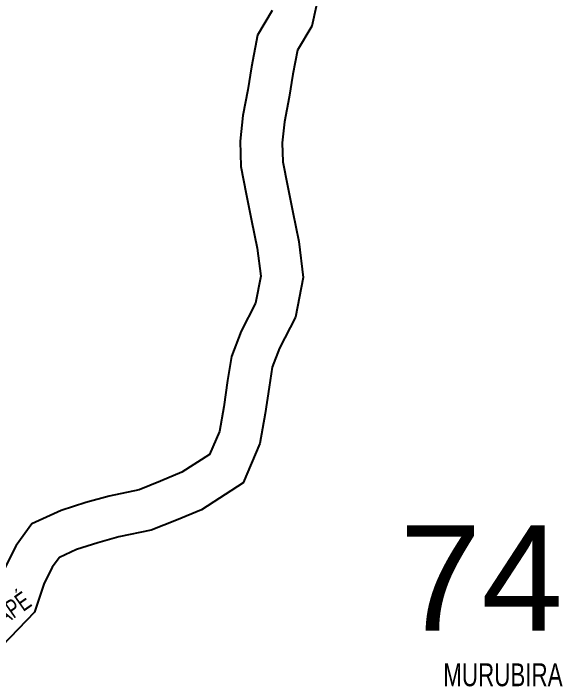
# Model space of a CAD drawing. Extents: x 205807 to 207855, y 4874692 to 4876446.
# Drawn here: x 206613.5 to 206733.4, y 4875633.4 to 4875780.4 of the extents above; entities that cross this region are included whole.
import ezdxf

# ---------------------------------------------------------------- set-up
doc = ezdxf.new("R2010")
doc.units = 0
doc.header["$LTSCALE"] = 1.5
doc.header["$MEASUREMENT"] = 0
for name, color, linetype in [('HD-CURSO-PERENE', 170, 'CONTINUOUS'), ('HD-TXT-PERENE', 170, 'CONTINUOUS'), ('LM-TXT-LSB', 7, 'CONTINUOUS')]:
    doc.layers.add(name, color=color, linetype=linetype)
doc.styles.add('ARIAL', font='ARIAL.SHX')
doc.styles.add('SWIS', font='swissko.ttf')

msp = doc.modelspace()

# ---------------------------------------------------------------- linework, layer by layer
at = {"layer": 'HD-CURSO-PERENE', "linetype": 'Continuous'}
for points in [[(206680.539651, 4875786.260352, 2.472742), (206678.629916, 4875777.621851, 2.472742), (206675.506206, 4875772.372802, 2.472742), (206674.493893, 4875767.181708, 2.472742), (206673.733362, 4875762.127799, 2.472742), (206672.663148, 4875756.731589, 2.472742), (206672.195156, 4875752.185841, 2.472742), (206672.334782, 4875747.988023, 2.472742), (206673.3345, 4875742.820256, 2.472742), (206674.502381, 4875737.003949, 2.472742), (206675.79253, 4875730.642107, 2.472742), (206676.785873, 4875722.749713, 2.472742), (206675.111872, 4875714.117713, 2.472742), (206671.608544, 4875707.312078, 2.472742), (206670.018123, 4875703.131464, 2.472742), (206669.316189, 4875698.824773, 2.472742), (206668.467972, 4875693.05819, 2.472742), (206667.320403, 4875686.50955, 2.472742), (206663.648152, 4875677.887592, 2.472742), (206654.547074, 4875672.038143, 2.472742), (206649.063353, 4875669.75966, 2.472742), (206643.565329, 4875667.575355, 2.472742), (206636.51162, 4875666.101314, 2.472742), (206631.906161, 4875664.843962, 2.472742), (206627.245614, 4875663.319329, 2.472742), (206623.513208, 4875661.607535, 2.472742), (206621.95203, 4875659.459797, 2.472742), (206620.124831, 4875655.803033, 2.472742), (206618.099646, 4875649.684069, 2.472742), (206610.963115, 4875642.226837, 2.472742)], [(206669.981139, 4875781.048144, 2.472742), (206666.797118, 4875775.697751, 2.472742), (206665.441221, 4875768.744774, 2.472742), (206664.682874, 4875763.705376, 2.472742), (206663.570822, 4875758.098211, 2.472742), (206662.994986, 4875752.504943, 2.472742), (206663.179528, 4875746.956743, 2.472742), (206664.323368, 4875741.043974, 2.472742), (206665.499376, 4875735.187194, 2.472742), (206666.722905, 4875729.153859, 2.472742), (206667.490109, 4875723.058211, 2.472742), (206666.345216, 4875717.154564, 2.472742), (206663.207125, 4875711.058446, 2.472742), (206661.102957, 4875705.527385, 2.472742), (206660.239859, 4875700.231874, 2.472742), (206659.399603, 4875694.519411, 2.472742), (206658.456232, 4875689.136037, 2.472742), (206656.305395, 4875684.086156, 2.472742), (206650.268542, 4875680.206147, 2.472742), (206645.605578, 4875678.268689, 2.472742), (206640.910806, 4875676.403506, 2.472742), (206634.360808, 4875675.034729, 2.472742), (206629.267231, 4875673.644113, 2.472742), (206623.892533, 4875671.885856, 2.472742), (206617.498212, 4875668.953227, 2.472742), (206614.075909, 4875664.245108, 2.472742), (206611.613308, 4875659.316718, 2.472742)]]:
    msp.add_polyline3d(points, dxfattribs=at)

# ---------------------------------------------------------------- texts
at = {"layer": 'HD-TXT-PERENE', "style": 'ARIAL', "width": 0.7}
msp.add_text('IGARAPÉ', height=4, rotation=35, dxfattribs=at).set_placement((206603.493442, 4875641.191412))
at = {"layer": 'LM-TXT-LSB', "style": 'SWIS'}
msp.add_text('74', height=23, dxfattribs=at).set_placement((206697.804188, 4875645.665356))
at = {"layer": 'LM-TXT-LSB', "style": 'ARIAL', "width": 0.7}
msp.add_text('MURUBIRA', height=5, dxfattribs=at).set_placement((206707.359101, 4875633.500455))

doc.saveas('drawing.dxf')
